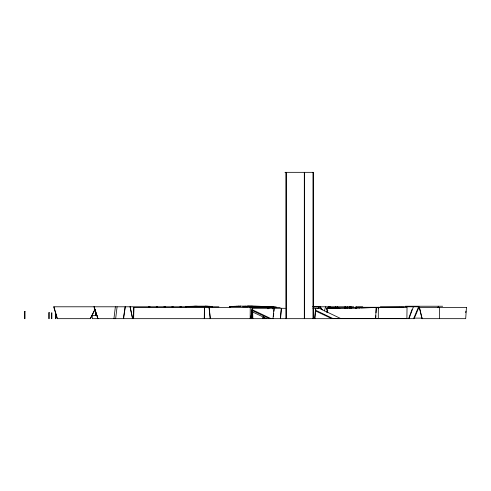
<?xml version="1.0" encoding="UTF-8"?>
<svg xmlns="http://www.w3.org/2000/svg" width="491" height="491" viewBox="0 0 491 491"><rect width="100%" height="100%" fill="white"/><g stroke="black" fill="none" stroke-linecap="round" stroke-linejoin="round"><path stroke-width="0.74" d="M329.799 308.268L329.805 306.789M330.197 308.268L330.204 306.789M378.297 318.536L378.315 307.286M378.487 308.784L378.493 307.286M204.262 318.665L204.428 307.409M204.409 318.665L204.569 307.409M251.355 312.663L251.423 318.665M252.386 307.611L252.601 306.918A14.491 0.466 1.8 0 0 275.997 307.427A14.491 0.466 1.8 0 0 259.708 306.329A14.699 0.473 1.8 0 0 249.925 306.746L251.656 306.857L250.085 306.746A14.491 0.466 1.8 0 1 259.708 306.329A14.699 0.473 1.8 0 1 276.2 307.44A14.699 0.473 1.8 0 1 252.484 306.918L252.399 306.912M251.539 312.448L251.601 318.665M252.558 306.918L252.589 308.796M133.503 318.665L133.773 307.409L252.442 307.409L250.809 318.665M133.638 318.665L133.902 307.409M355.828 308.268L355.871 306.789L362.739 306.789M356.116 308.268L356.159 306.789M375.547 318.665L376.266 307.63L376.008 312.779M375.707 318.665L375.854 315.725M273.008 318.665L273.984 308.299M273.481 316.443L273.757 313.485M273.966 311.263L274.248 308.299M280.312 318.665L281.288 308.299M280.514 318.665L281.49 308.299M314.633 318.665L315.615 308.299M314.86 318.665L315.836 308.299M179.878 306.783L181.357 306.783M465.738 312.663L465.885 311.165M113.937 318.665L115.373 306.789M115.649 318.665L117.085 306.789M250.717 318.665L252.349 307.409M123.505 317.923L125.137 306.789M125.303 306.789L123.529 318.665L92.277 318.665L92.277 315.4L97.224 315.4M344.7 308.268L344.964 306.789M344.989 308.268L345.253 306.789M349.316 308.268L349.598 306.789M349.598 308.268L349.887 306.789M347.033 308.268L347.389 306.789M437.966 307.728L438.334 306.237M324.367 310.981L325.631 306.789M326.797 312.374L327.429 310.281M328.062 308.182L328.479 306.789M327.19 312.374L327.822 310.281M328.454 308.182L328.878 306.789M408.635 318.665L411.961 309.582M408.997 318.665L413.397 306.789M413.606 318.665L418.577 306.789M264.029 318.665L264.631 317.346M268.552 308.735L269.16 307.409L268.516 308.735M263.955 318.665L264.563 317.346M90.264 318.665L94.873 309.428M95.076 309.428L90.424 318.665L57.208 318.665L53.715 306.789L218.937 306.789M262.55 318.665L263.587 316.683M267.73 308.735L268.417 307.409M262.47 318.665L263.514 316.683M267.687 308.735L268.381 307.409L280.195 307.409M317.677 308.569L319.107 306.789M318.058 308.569L319.488 306.789L316.173 306.789M186.77 306.636L186.132 306.746A10.698 0.601 -0.4 0 0 186.537 307.084M230.328 306.636L229.561 306.746A10.808 0.608 -0.4 0 0 229.966 307.09M187.777 306.525L186.003 306.746A10.808 0.608 -0.4 0 0 186.408 307.09M188.139 306.654L190.299 306.464M230.205 306.63L231.335 306.525M231.697 306.654L233.857 306.464M327.601 312.38L326.564 308.188L327.552 308.103M150.05 306.783L148.595 306.783M157.488 306.783L156.255 306.783M187.66 306.519L189.127 306.421M231.218 306.519L232.685 306.421M173.268 306.783L171.85 306.783M190.213 306.464L191.742 306.384M233.771 306.464L235.299 306.384M402.516 307.372L403.688 307.317L403.295 307.274M189.023 306.415L190.772 306.329M232.581 306.415L234.33 306.329M359.234 307.98L361.29 307.888A56.747 0.804 -0.6 0 1 383.747 307.384M190.686 306.323L197.21 306.224M191.668 306.384L193.411 306.316M234.244 306.323L236.232 306.249M235.226 306.384L236.969 306.316M327.387 308.103L330.118 308.004M193.35 306.31L195.246 306.261M236.165 306.243L238.331 306.188M236.907 306.31L238.804 306.261M400.374 307.44L402.669 307.372M355.736 308.078L359.381 307.98M329.977 308.004L334.07 307.906M397.28 307.507L400.496 307.44M194.724 306.181L205.968 306.163M238.282 306.181L240.559 306.145M238.767 306.255L240.768 306.224M350.997 308.17L355.852 308.084M393.494 307.569L397.372 307.507M390.032 307.618L393.549 307.569M351.065 308.176L334.617 308.317M240.535 306.139L245.175 306.108M399.465 307.237L383.686 307.384A56.95 0.81 -0.6 0 0 361.149 307.888M339.895 308.293L330.382 308.305M312.982 306.789L314.829 306.789M284.952 172.335L313.307 172.335L313.307 318.665M405.431 306.237L442.667 306.237M242.56 306.789L247.863 306.789M267.798 306.789L268.571 306.789M312.73 306.789L353.741 306.789M380.39 306.789L419.161 306.789L414.128 318.665L124.002 318.665L123.585 317.272M313.546 306.789L316.554 306.789M357.878 307.286L407.027 307.286L406.904 318.536L332.972 318.493M331.597 307.802L360.173 307.802M251.987 308.299L285.222 308.299M312.927 308.299L319.218 308.299L340.987 318.665M413.895 318.131L422.377 318.131M399.367 307.237L402.012 307.243M377.843 307.685L378.923 307.691M267.626 306.722L266.858 306.679A10.925 0.35 1.8 0 0 251.202 306.501A10.925 0.35 1.8 0 0 266.613 307.311A10.925 0.35 1.8 0 0 269.246 306.807M268.951 306.783L269.332 306.801A11.084 0.356 1.8 0 1 266.693 307.317A11.084 0.356 1.8 0 1 251.048 306.494A11.084 0.356 1.8 0 1 266.914 306.679M245.156 306.114L247.421 306.126M377.082 307.679L377.978 307.685M327.595 308.262L330.517 308.305M401.871 307.249L403.461 307.274M247.378 306.132L253.043 306.298M247.415 306.218L248.655 306.237M377.229 307.679L376.198 307.654M247.63 306.31L248.808 306.335M248.593 306.243L250.324 306.292M205.901 306.169L207.859 306.218M205.035 306.243L206.766 306.292M248.747 306.341L249.827 306.372M205.189 306.341L206.269 306.372M376.689 307.667L376.1 307.636M251.331 306.224L254.35 306.39M250.244 306.292L251.76 306.353M207.773 306.224L209.485 306.298M206.686 306.292L208.202 306.353M249.759 306.378L250.723 306.421M206.202 306.378L207.165 306.421M326.564 308.188L327.761 308.256M251.668 306.359L253.755 306.531A10.133 0.571 -0.4 0 1 254.252 306.63M250.643 306.421L251.472 306.47M209.381 306.298L210.792 306.39M208.11 306.359L209.356 306.439M207.085 306.421L207.914 306.47M165.596 306.807L163.933 306.783M251.386 306.476L252.503 306.593A8.672 0.485 -0.4 0 1 252.767 306.654M207.828 306.476L208.509 306.525M254.234 306.39L255.295 306.494A11.483 0.644 -0.4 0 1 255.854 306.605M252.816 306.439L253.644 306.531A10.029 0.565 -0.4 0 1 254.135 306.63M210.676 306.39L211.738 306.494A11.483 0.644 -0.4 0 1 212.167 306.85M209.258 306.439L210.197 306.531A10.133 0.571 -0.4 0 1 210.694 306.63M251.975 306.531L252.405 306.593A8.586 0.479 -0.4 0 1 252.669 306.66M208.417 306.531L208.945 306.593A8.672 0.485 -0.4 0 1 209.209 306.654M315.553 310.244L333.236 318.665M315.474 310.889L331.793 318.665M252.006 309.594L271.05 318.665M251.773 310.244L269.461 318.665M251.687 311.54L266.65 318.665M320.242 306.789L322.458 309.913M319.85 306.789L321.623 309.287M93.99 306.789L97.838 318.665M94.149 306.789L97.973 318.665M53.93 306.789L57.177 317.965M351.077 306.789L351.439 308.182M350.789 306.789L351.151 308.182M337.636 306.789L337.998 308.182M337.348 306.789L337.71 308.182M326.736 308.188L327.767 312.38M419.455 307.409L421.978 317.965M130.066 306.789L132.582 318.665M130.127 306.789L132.638 318.665M209.148 307.409L210.344 318.665M209.031 307.409L210.228 318.665M252.669 311.834L252.84 318.665M252.478 311.294L252.662 318.665M439.592 307.409L439.592 318.665M335.838 306.789L335.838 308.268M335.556 306.789L335.556 308.268M313.043 172.335L313.043 318.665M304.451 172.335L304.451 318.665M304.31 172.335L304.31 318.665M286.247 172.335L286.247 318.665M285.989 172.335L285.989 318.665M250.238 307.409L250.183 318.665M132.472 317.168L132.472 318.665M132.355 317.161L132.355 318.665M95.727 315.4L95.727 312.129L95.598 315.4M255.173 306.494A11.367 0.638 -0.4 0 1 255.725 306.611M230.095 307.084A10.698 0.601 -0.4 0 1 229.69 306.746M211.615 306.494A11.367 0.638 -0.4 0 1 212.038 306.85M208.847 306.593A8.586 0.479 -0.4 0 1 209.111 306.66M210.087 306.531A10.029 0.565 -0.4 0 1 210.578 306.63M466.45 307.409L465.689 318.665L422.008 318.665L419.296 307.409L466.45 307.409M272.708 307.409L272.499 308.913L272.701 307.409M25.01 311.454L24.55 311.454L24.55 318.665L25.01 318.665L25.01 311.454M49.204 312.614L48.781 312.614L48.781 318.665L49.204 318.665L49.204 312.614M51.862 312.976L51.438 312.976L51.438 318.665L51.862 318.665L51.862 312.976M55.833 314.314L55.409 314.314L55.409 318.665L55.833 318.665L55.833 314.314"/></g></svg>
